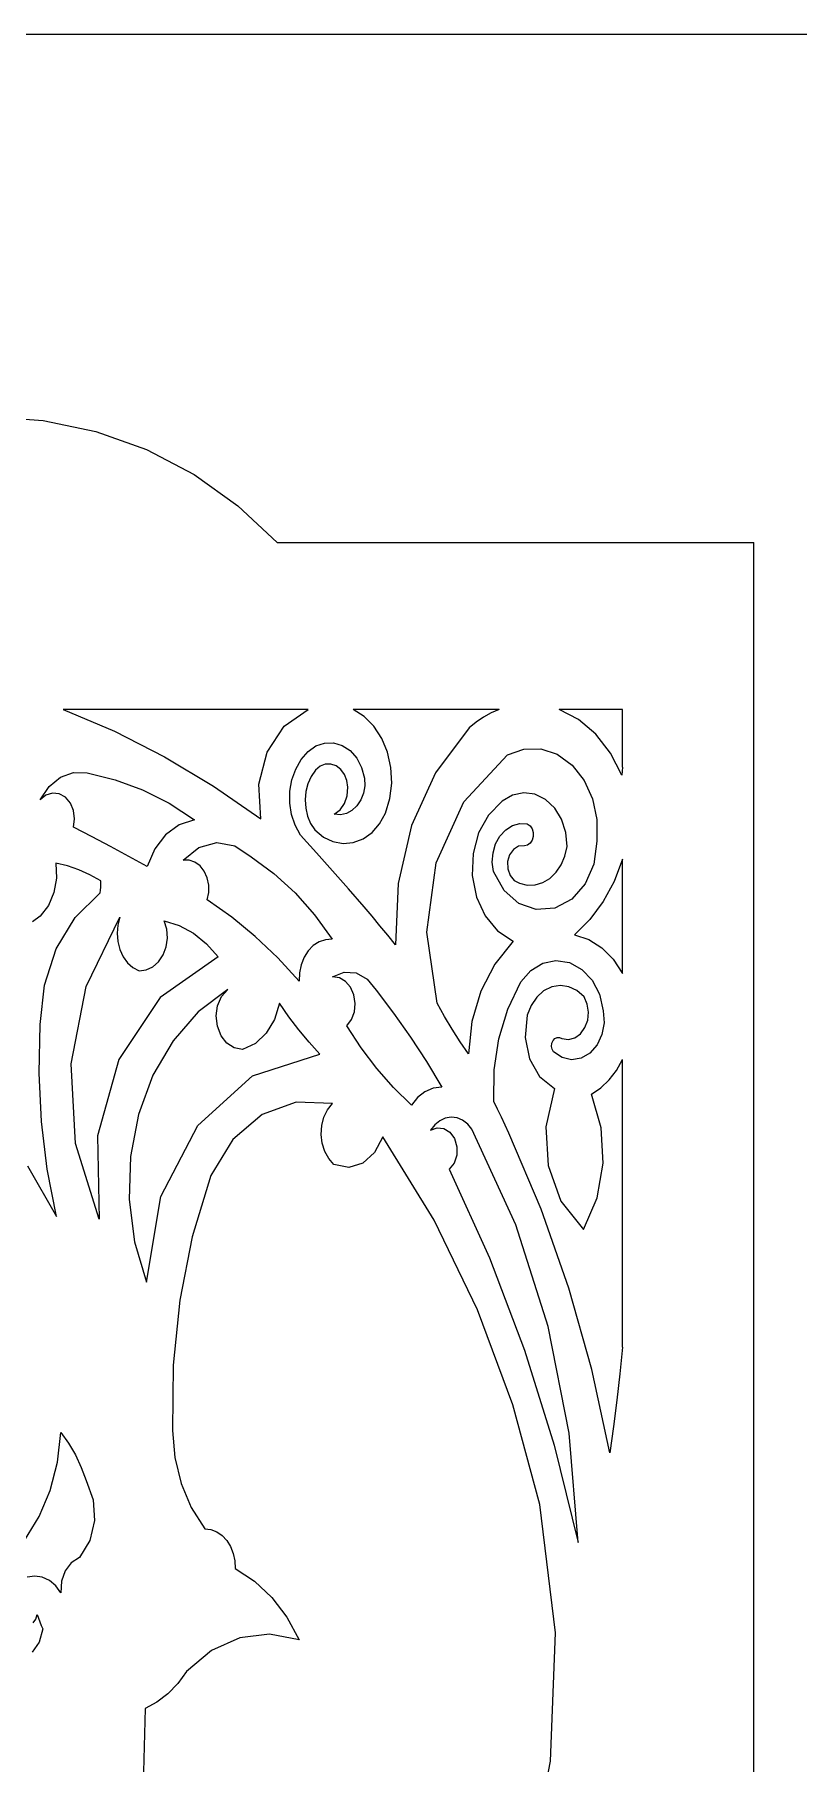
# Model space of a CAD drawing. Extents: x -250 to 250, y -180 to 180.
# Drawn here: x -192.9 to -150.4, y 83.9 to 180 of the extents above; entities that cross this region are included whole.
import ezdxf

# ---------------------------------------------------------------- set-up
doc = ezdxf.new("R2010")
doc.units = 0
doc.layers.get('0').update_dxf_attribs({"linetype": 'CONTINUOUS'})

msp = doc.modelspace()

# ---------------------------------------------------------------- linework, layer by layer
for p, q in [((250.003, 180), (-250.003, 180)), ((-195.425, 158.754), (-192.439, 158.548)), ((-192.439, 158.548), (-189.51, 157.935)), ((-189.51, 157.935), (-186.692, 156.927)), ((-186.692, 156.927), (-184.04, 155.542)), ((-184.04, 155.542), (-181.602, 153.807)), ((-181.602, 153.807), (-179.425, 151.754)), ((-179.425, 151.754), (-152.925, 151.754)), ((-152.925, -159.246), (-152.925, 151.754)), ((-191.318, 142.479), (-188.468, 141.265)), ((-177.701, 142.479), (-191.318, 142.479)), ((-179.044, 141.544), (-177.701, 142.479)), ((-174.585, 142.086), (-175.208, 142.48)), ((-167.083, 142.48), (-175.208, 142.48)), ((-167.527, 142.287), (-167.955, 142.05)), ((-167.083, 142.48), (-167.527, 142.287)), ((-162.669, 141.915), (-163.75, 142.479)), ((-160.227, 142.479), (-163.75, 142.479)), ((-160.227, 139.276), (-160.227, 142.479)), ((-179.981, 140.098), (-179.044, 141.544)), ((-174.046, 141.545), (-174.585, 142.086)), ((-173.607, 140.875), (-174.046, 141.545)), ((-168.76, 141.45), (-170.621, 138.96)), ((-168.367, 141.77), (-168.76, 141.45)), ((-167.955, 142.05), (-168.367, 141.77)), ((-161.711, 141.098), (-162.669, 141.915)), ((-188.468, 141.265), (-185.681, 139.844)), ((-177.703, 140.135), (-177.269, 140.449)), ((-177.269, 140.449), (-176.793, 140.614)), ((-176.793, 140.614), (-176.3, 140.627)), ((-176.3, 140.627), (-175.813, 140.483)), ((-175.813, 140.483), (-175.369, 140.191)), ((-173.285, 140.099), (-173.607, 140.875)), ((-160.901, 140.057), (-161.711, 141.098)), ((-185.681, 139.844), (-182.966, 138.221)), ((-180.436, 138.323), (-179.981, 140.098)), ((-178.39, 139.166), (-178.087, 139.692)), ((-178.087, 139.692), (-177.703, 140.135)), ((-176.749, 139.434), (-177.037, 139.32)), ((-176.447, 139.444), (-176.749, 139.434)), ((-176.15, 139.347), (-176.447, 139.444)), ((-175.369, 140.191), (-175.003, 139.776)), ((-175.003, 139.776), (-174.73, 139.261)), ((-173.098, 139.254), (-173.285, 140.099)), ((-169.056, 137.346), (-166.627, 139.955)), ((-166.627, 139.955), (-165.705, 140.278)), ((-165.705, 140.278), (-164.765, 140.286)), ((-164.765, 140.286), (-163.855, 139.987)), ((-163.855, 139.987), (-163.025, 139.388)), ((-163.025, 139.388), (-162.351, 138.536)), ((-160.268, 138.821), (-160.901, 140.057)), ((-192.105, 138.196), (-191.476, 138.71)), ((-191.476, 138.71), (-190.755, 138.97)), ((-190.755, 138.97), (-189.99, 138.95)), ((-189.99, 138.95), (-188.426, 138.577)), ((-188.426, 138.577), (-186.903, 138.016)), ((-178.714, 137.933), (-178.601, 138.573)), ((-178.601, 138.573), (-178.39, 139.166)), ((-177.535, 138.754), (-177.715, 138.353)), ((-177.292, 139.105), (-177.535, 138.754)), ((-177.037, 139.32), (-177.292, 139.105)), ((-175.886, 139.148), (-176.15, 139.347)), ((-175.681, 138.87), (-175.886, 139.148)), ((-175.545, 138.531), (-175.681, 138.87)), ((-175.488, 138.151), (-175.545, 138.531)), ((-174.73, 139.261), (-174.564, 138.667)), ((-174.564, 138.667), (-174.559, 138.24)), ((-173.054, 138.389), (-173.098, 139.254)), ((-170.621, 138.96), (-171.952, 136.034)), ((-162.351, 138.536), (-161.887, 137.508)), ((-160.227, 139.276), (-160.268, 138.821)), ((-192.594, 137.456), (-192.105, 138.196)), ((-192.276, 137.717), (-192.594, 137.456)), ((-191.917, 137.83), (-192.276, 137.717)), ((-191.548, 137.792), (-191.917, 137.83)), ((-191.2, 137.601), (-191.548, 137.792)), ((-190.921, 137.276), (-191.2, 137.601)), ((-186.903, 138.016), (-185.431, 137.272)), ((-182.966, 138.221), (-180.328, 136.4)), ((-180.328, 136.4), (-180.436, 138.323)), ((-178.722, 137.278), (-178.714, 137.933)), ((-177.829, 137.916), (-177.872, 137.454)), ((-177.872, 137.454), (-177.84, 136.991)), ((-177.715, 138.353), (-177.829, 137.916)), ((-175.673, 137.249), (-175.524, 137.676)), ((-175.524, 137.676), (-175.488, 138.151)), ((-174.779, 137.45), (-174.996, 137.121)), ((-174.632, 137.829), (-174.779, 137.45)), ((-174.559, 138.24), (-174.632, 137.829)), ((-173.395, 136.709), (-173.154, 137.531)), ((-173.154, 137.531), (-173.054, 138.389)), ((-166.337, 137.715), (-166.914, 137.379)), ((-165.721, 137.845), (-166.337, 137.715)), ((-165.099, 137.765), (-165.721, 137.845)), ((-164.507, 137.475), (-165.099, 137.765)), ((-163.998, 136.995), (-164.507, 137.475)), ((-161.887, 137.508), (-161.651, 136.364)), ((-190.746, 136.866), (-190.921, 137.276)), ((-190.685, 136.407), (-190.746, 136.866)), ((-185.431, 137.272), (-184.021, 136.348)), ((-178.624, 136.64), (-178.722, 137.278)), ((-178.426, 136.041), (-178.624, 136.64)), ((-177.84, 136.991), (-177.737, 136.549)), ((-177.737, 136.549), (-177.567, 136.142)), ((-176.247, 136.658), (-175.919, 136.899)), ((-175.907, 136.629), (-176.247, 136.658)), ((-175.919, 136.899), (-175.673, 137.249)), ((-175.577, 136.7), (-175.907, 136.629)), ((-175.268, 136.866), (-175.577, 136.7)), ((-174.996, 137.121), (-175.268, 136.866)), ((-173.728, 136.123), (-173.395, 136.709)), ((-170.581, 133.947), (-169.056, 137.346)), ((-167.676, 136.606), (-168.225, 135.615)), ((-166.914, 137.379), (-167.676, 136.606)), ((-163.617, 136.373), (-163.998, 136.995)), ((-190.748, 135.936), (-190.685, 136.407)), ((-189.717, 135.406), (-190.748, 135.936)), ((-184.875, 136.063), (-185.623, 135.508)), ((-184.021, 136.348), (-184.875, 136.063)), ((-178.133, 135.498), (-178.426, 136.041)), ((-177.567, 136.142), (-177.334, 135.782)), ((-177.334, 135.782), (-176.854, 135.387)), ((-174.643, 135.297), (-174.15, 135.647)), ((-174.15, 135.647), (-173.728, 136.123)), ((-171.952, 136.034), (-172.706, 132.801)), ((-168.225, 135.615), (-168.534, 134.472)), ((-167.041, 135.438), (-166.722, 135.787)), ((-166.722, 135.787), (-166.349, 136.022)), ((-166.349, 136.022), (-165.942, 136.135)), ((-165.942, 136.135), (-165.519, 136.116)), ((-165.519, 136.116), (-165.365, 136.009)), ((-165.365, 136.009), (-165.253, 135.846)), ((-165.253, 135.846), (-165.193, 135.645)), ((-165.193, 135.645), (-165.191, 135.423)), ((-163.38, 135.647), (-163.617, 136.373)), ((-163.304, 134.854), (-163.38, 135.647)), ((-161.651, 136.364), (-161.663, 135.163)), ((-188.689, 134.864), (-189.717, 135.406)), ((-187.666, 134.311), (-188.689, 134.864)), ((-186.226, 134.724), (-186.646, 133.746)), ((-185.623, 135.508), (-186.226, 134.724)), ((-184.656, 134.107), (-183.776, 134.811)), ((-183.776, 134.811), (-182.785, 135.079)), ((-182.785, 135.079), (-181.781, 134.906)), ((-181.781, 134.906), (-180.862, 134.287)), ((-177.242, 134.506), (-178.133, 135.498)), ((-176.854, 135.387), (-176.324, 135.135)), ((-176.324, 135.135), (-175.763, 135.033)), ((-175.763, 135.033), (-175.192, 135.087)), ((-175.192, 135.087), (-174.643, 135.297)), ((-167.425, 134.509), (-167.281, 135.001)), ((-167.281, 135.001), (-167.041, 135.438)), ((-166.29, 134.7), (-166.502, 134.407)), ((-166.008, 134.875), (-166.29, 134.7)), ((-165.683, 134.906), (-166.008, 134.875)), ((-165.51, 134.943), (-165.683, 134.906)), ((-165.361, 135.051), (-165.51, 134.943)), ((-165.251, 135.215), (-165.361, 135.051)), ((-165.191, 135.423), (-165.251, 135.215)), ((-163.426, 134.323), (-163.304, 134.854)), ((-161.663, 135.163), (-161.828, 133.888)), ((-191.733, 133.926), (-191.699, 133.101)), ((-191.084, 133.781), (-191.733, 133.926)), ((-190.449, 133.569), (-191.084, 133.781)), ((-186.646, 133.746), (-187.666, 134.311)), ((-184.319, 134.107), (-184.656, 134.107)), ((-183.999, 133.998), (-184.319, 134.107)), ((-183.712, 133.789), (-183.999, 133.998)), ((-183.475, 133.488), (-183.712, 133.789)), ((-180.862, 134.287), (-179.601, 133.365)), ((-176.353, 133.51), (-177.242, 134.506)), ((-171.103, 130.101), (-170.581, 133.947)), ((-168.534, 134.472), (-168.577, 133.243)), ((-167.468, 133.989), (-167.425, 134.509)), ((-167.406, 133.463), (-167.468, 133.989)), ((-166.502, 134.407), (-166.615, 134.023)), ((-166.615, 134.023), (-166.603, 133.614)), ((-166.603, 133.614), (-166.475, 133.253)), ((-163.914, 133.426), (-163.632, 133.842)), ((-163.632, 133.842), (-163.426, 134.323)), ((-161.828, 133.888), (-162.307, 132.784)), ((-160.226, 134.16), (-160.69, 132.922)), ((-160.226, 127.792), (-160.226, 134.16)), ((-191.699, 133.101), (-191.84, 132.308)), ((-189.83, 133.291), (-190.449, 133.569)), ((-189.23, 132.948), (-189.83, 133.291)), ((-189.224, 132.779), (-189.23, 132.948)), ((-189.229, 132.61), (-189.224, 132.779)), ((-183.309, 133.119), (-183.475, 133.488)), ((-183.227, 132.715), (-183.309, 133.119)), ((-183.231, 132.299), (-183.227, 132.715)), ((-179.601, 133.365), (-178.426, 132.287)), ((-175.468, 132.51), (-176.353, 133.51)), ((-172.706, 132.801), (-172.842, 129.39)), ((-168.577, 133.243), (-168.343, 132.048)), ((-166.805, 132.415), (-167.406, 133.463)), ((-166.475, 133.253), (-166.251, 132.976)), ((-166.251, 132.976), (-165.95, 132.819)), ((-165.95, 132.819), (-165.518, 132.715)), ((-165.518, 132.715), (-165.083, 132.727)), ((-165.083, 132.727), (-164.66, 132.852)), ((-164.66, 132.852), (-164.263, 133.089)), ((-164.263, 133.089), (-163.914, 133.426)), ((-162.307, 132.784), (-163.047, 131.936)), ((-160.69, 132.922), (-161.297, 131.796)), ((-191.84, 132.308), (-192.142, 131.59)), ((-190.662, 130.914), (-189.271, 132.278)), ((-189.271, 132.278), (-189.245, 132.443)), ((-189.245, 132.443), (-189.229, 132.61)), ((-183.323, 131.892), (-183.231, 132.299)), ((-181.953, 130.928), (-183.323, 131.892)), ((-178.426, 132.287), (-177.346, 131.063)), ((-174.585, 131.505), (-175.468, 132.51)), ((-168.343, 132.048), (-167.86, 131.004)), ((-165.983, 131.696), (-166.805, 132.415)), ((-165.02, 131.352), (-165.983, 131.696)), ((-163.047, 131.936), (-163.993, 131.43)), ((-161.297, 131.796), (-162.036, 130.802)), ((-192.594, 130.989), (-193.017, 130.682)), ((-192.142, 131.59), (-192.594, 130.989)), ((-191.708, 129.175), (-190.662, 130.914)), ((-190.044, 127.073), (-188.164, 130.938)), ((-188.164, 130.938), (-188.283, 130.497)), ((-185.565, 130.263), (-185.703, 130.732)), ((-185.703, 130.732), (-184.863, 130.466)), ((-180.639, 129.853), (-181.953, 130.928)), ((-177.346, 131.063), (-176.369, 129.702)), ((-174.145, 130.982), (-174.585, 131.505)), ((-173.708, 130.455), (-174.145, 130.982)), ((-167.86, 131.004), (-167.167, 130.168)), ((-163.993, 131.43), (-165.02, 131.352)), ((-162.036, 130.802), (-162.894, 129.959)), ((-188.283, 130.497), (-188.325, 130.04)), ((-188.325, 130.04), (-188.288, 129.581)), ((-185.594, 129.289), (-185.529, 129.774)), ((-185.529, 129.774), (-185.565, 130.263)), ((-184.863, 130.466), (-184.074, 130.035)), ((-184.074, 130.035), (-183.351, 129.451)), ((-179.385, 128.67), (-180.639, 129.853)), ((-173.273, 129.924), (-173.708, 130.455)), ((-172.842, 129.39), (-173.273, 129.924)), ((-170.527, 126.152), (-171.103, 130.101)), ((-167.167, 130.168), (-166.298, 129.599)), ((-162.894, 129.959), (-162.102, 129.69)), ((-192.367, 127.159), (-191.708, 129.175)), ((-188.288, 129.581), (-188.174, 129.138)), ((-188.174, 129.138), (-187.987, 128.736)), ((-186.015, 128.451), (-185.76, 128.835)), ((-185.76, 128.835), (-185.594, 129.289)), ((-183.351, 129.451), (-182.708, 128.722)), ((-177.7, 129.061), (-177.93, 128.7)), ((-177.414, 129.354), (-177.7, 129.061)), ((-177.09, 129.562), (-177.414, 129.354)), ((-176.738, 129.68), (-177.09, 129.562)), ((-176.369, 129.702), (-176.738, 129.68)), ((-166.298, 129.599), (-167.327, 128.321)), ((-162.102, 129.69), (-161.379, 129.227)), ((-161.379, 129.227), (-160.746, 128.589)), ((-187.987, 128.736), (-187.738, 128.397)), ((-187.738, 128.397), (-187.439, 128.132)), ((-187.439, 128.132), (-187.097, 127.95)), ((-187.097, 127.95), (-186.701, 127.997)), ((-186.701, 127.997), (-186.334, 128.167)), ((-186.334, 128.167), (-186.015, 128.451)), ((-182.708, 128.722), (-185.936, 126.47)), ((-178.195, 127.383), (-179.385, 128.67)), ((-178.182, 127.846), (-178.195, 127.383)), ((-178.092, 128.289), (-178.182, 127.846)), ((-177.93, 128.7), (-178.092, 128.289)), ((-176.349, 127.615), (-175.692, 127.881)), ((-175.692, 127.881), (-175.024, 127.832)), ((-167.327, 128.321), (-168.102, 126.811)), ((-165.888, 127.332), (-165.328, 127.97)), ((-165.328, 127.97), (-164.66, 128.374)), ((-164.66, 128.374), (-163.929, 128.526)), ((-163.929, 128.526), (-163.178, 128.408)), ((-163.178, 128.408), (-162.486, 128.024)), ((-162.486, 128.024), (-161.921, 127.422)), ((-160.746, 128.589), (-160.226, 127.792)), ((-192.594, 124.961), (-192.367, 127.159)), ((-190.877, 122.77), (-190.044, 127.073)), ((-182.175, 126.919), (-183.813, 125.674)), ((-182.515, 126.516), (-182.175, 126.919)), ((-175.967, 127.557), (-176.349, 127.615)), ((-175.625, 127.358), (-175.967, 127.557)), ((-175.348, 127.037), (-175.625, 127.358)), ((-175.16, 126.614), (-175.348, 127.037)), ((-175.024, 127.832), (-174.413, 127.487)), ((-174.413, 127.487), (-173.929, 126.868)), ((-166.606, 125.812), (-165.888, 127.332)), ((-164.16, 127.057), (-164.61, 126.832)), ((-163.68, 127.136), (-164.16, 127.057)), ((-163.205, 127.066), (-163.68, 127.136)), ((-162.759, 126.854), (-163.205, 127.066)), ((-161.921, 127.422), (-161.513, 126.644)), ((-185.936, 126.47), (-188.234, 123.021)), ((-182.814, 125.446), (-182.732, 126.011)), ((-182.732, 126.011), (-182.515, 126.516)), ((-179.303, 126.147), (-179.576, 125.242)), ((-178.77, 125.4), (-179.303, 126.147)), ((-175.085, 126.139), (-175.16, 126.614)), ((-175.131, 125.67), (-175.085, 126.139)), ((-173.929, 126.868), (-172.951, 125.593)), ((-170.124, 125.417), (-170.527, 126.152)), ((-168.102, 126.811), (-168.599, 125.126)), ((-165.306, 126.023), (-165.519, 125.477)), ((-164.998, 126.481), (-165.306, 126.023)), ((-164.61, 126.832), (-164.998, 126.481)), ((-162.36, 126.508), (-162.759, 126.854)), ((-162.185, 126.103), (-162.36, 126.508)), ((-162.117, 125.66), (-162.185, 126.103)), ((-161.513, 126.644), (-161.294, 125.734)), ((-192.66, 122.264), (-192.594, 124.961)), ((-183.813, 125.674), (-185.211, 124.065)), ((-182.75, 124.864), (-182.814, 125.446)), ((-179.576, 125.242), (-180.03, 124.484)), ((-178.216, 124.678), (-178.77, 125.4)), ((-175.549, 124.884), (-175.288, 125.24)), ((-175.288, 125.24), (-175.131, 125.67)), ((-172.951, 125.593), (-172.015, 124.27)), ((-169.701, 124.7), (-170.124, 125.417)), ((-168.599, 125.126), (-168.795, 123.326)), ((-167.1, 124.172), (-166.606, 125.812)), ((-165.519, 125.477), (-165.643, 124.236)), ((-162.313, 124.794), (-162.16, 125.212)), ((-162.16, 125.212), (-162.117, 125.66)), ((-161.252, 125.055), (-161.372, 124.406)), ((-161.294, 125.734), (-161.252, 125.055)), ((-185.211, 124.065), (-186.331, 122.143)), ((-182.543, 124.337), (-182.75, 124.864)), ((-182.222, 123.928), (-182.543, 124.337)), ((-180.03, 124.484), (-180.634, 123.913)), ((-177.641, 123.982), (-178.216, 124.678)), ((-174.748, 123.664), (-175.549, 124.884)), ((-172.015, 124.27), (-171.124, 122.9)), ((-169.258, 124.003), (-169.701, 124.7)), ((-168.795, 123.326), (-169.258, 124.003)), ((-167.362, 122.45), (-167.1, 124.172)), ((-165.643, 124.236), (-165.402, 123.064)), ((-164.154, 123.921), (-164.088, 124.075)), ((-164.088, 124.075), (-163.983, 124.191)), ((-163.983, 124.191), (-163.857, 124.25)), ((-163.857, 124.25), (-163.721, 124.25)), ((-163.721, 124.25), (-163.591, 124.188)), ((-163.591, 124.188), (-163.226, 124.14)), ((-163.226, 124.14), (-162.875, 124.233)), ((-162.875, 124.233), (-162.562, 124.454)), ((-162.562, 124.454), (-162.313, 124.794)), ((-161.372, 124.406), (-161.639, 123.831)), ((-181.816, 123.664), (-182.222, 123.928)), ((-181.354, 123.57), (-181.816, 123.664)), ((-180.634, 123.913), (-181.354, 123.57)), ((-180.8, 122.103), (-177.047, 123.313)), ((-177.047, 123.313), (-177.641, 123.982)), ((-173.88, 122.52), (-174.748, 123.664)), ((-165.402, 123.064), (-164.84, 122.081)), ((-164.171, 123.752), (-164.154, 123.921)), ((-164.14, 123.587), (-164.171, 123.752)), ((-164.063, 123.442), (-164.14, 123.587)), ((-163.583, 123.125), (-164.063, 123.442)), ((-163.06, 123.007), (-163.583, 123.125)), ((-162.534, 123.09), (-163.06, 123.007)), ((-162.041, 123.373), (-162.534, 123.09)), ((-161.639, 123.831), (-162.041, 123.373)), ((-192.53, 119.577), (-192.66, 122.264)), ((-190.64, 118.352), (-190.877, 122.77)), ((-188.234, 123.021), (-189.42, 118.778)), ((-186.331, 122.143), (-187.137, 119.961)), ((-183.842, 119.345), (-180.8, 122.103)), ((-172.95, 121.457), (-173.88, 122.52)), ((-171.124, 122.9), (-170.278, 121.484)), ((-167.382, 120.684), (-167.362, 122.45)), ((-164.84, 122.081), (-164.002, 121.407)), ((-160.963, 121.881), (-160.559, 122.411)), ((-160.559, 122.411), (-160.227, 123.019)), ((-160.227, 107.02), (-160.227, 123.019)), ((-171.96, 120.479), (-172.95, 121.457)), ((-171.213, 121.229), (-171.618, 120.91)), ((-170.76, 121.423), (-171.213, 121.229)), ((-170.278, 121.484), (-170.76, 121.423)), ((-164.002, 121.407), (-164.49, 119.27)), ((-161.95, 121.097), (-161.43, 121.44)), ((-161.43, 121.44), (-160.963, 121.881)), ((-178.364, 120.653), (-180.254, 119.954)), ((-176.349, 120.581), (-178.364, 120.653)), ((-176.824, 119.811), (-176.624, 120.228)), ((-176.624, 120.228), (-176.349, 120.581)), ((-171.618, 120.91), (-171.96, 120.479)), ((-167.168, 120.25), (-167.382, 120.684)), ((-166.957, 119.814), (-167.168, 120.25)), ((-161.408, 119.214), (-161.95, 121.097)), ((-192.207, 116.915), (-192.53, 119.577)), ((-187.137, 119.961), (-187.584, 117.623)), ((-185.897, 115.401), (-183.842, 119.345)), ((-180.254, 119.954), (-181.883, 118.564)), ((-176.978, 118.856), (-176.945, 119.348)), ((-176.945, 119.348), (-176.824, 119.811)), ((-170.663, 119.387), (-170.893, 119.088)), ((-170.893, 119.088), (-170.524, 119.229)), ((-170.389, 119.612), (-170.663, 119.387)), ((-170.524, 119.229), (-170.152, 119.189)), ((-170.083, 119.756), (-170.389, 119.612)), ((-170.152, 119.189), (-169.817, 118.981)), ((-169.754, 119.81), (-170.083, 119.756)), ((-169.424, 119.771), (-169.754, 119.81)), ((-169.114, 119.641), (-169.424, 119.771)), ((-168.834, 119.429), (-169.114, 119.641)), ((-168.596, 119.139), (-168.834, 119.429)), ((-166.749, 119.375), (-166.957, 119.814)), ((-166.545, 118.933), (-166.749, 119.375)), ((-164.49, 119.27), (-164.358, 117.118)), ((-161.308, 117.254), (-161.408, 119.214)), ((-189.312, 114.141), (-190.64, 118.352)), ((-189.42, 118.778), (-189.312, 114.141)), ((-181.883, 118.564), (-183.118, 116.563)), ((-176.921, 118.367), (-176.978, 118.856)), ((-176.778, 117.914), (-176.921, 118.367)), ((-173.559, 118.727), (-174.006, 117.843)), ((-170.706, 114.094), (-173.559, 118.727)), ((-169.817, 118.981), (-169.559, 118.619)), ((-169.559, 118.619), (-169.429, 118.163)), ((-166.166, 113.827), (-168.596, 119.139)), ((-164.744, 114.698), (-166.545, 118.933)), ((-187.584, 117.623), (-187.655, 115.243)), ((-176.558, 117.513), (-176.778, 117.914)), ((-176.267, 117.181), (-176.558, 117.513)), ((-174.006, 117.843), (-174.662, 117.259)), ((-169.592, 117.264), (-169.867, 116.923)), ((-169.443, 117.694), (-169.592, 117.264)), ((-169.429, 118.163), (-169.443, 117.694)), ((-193.306, 117.11), (-191.692, 114.296)), ((-191.692, 114.296), (-192.207, 116.915)), ((-183.118, 116.563), (-184.142, 113.155)), ((-175.444, 117.022), (-176.267, 117.181)), ((-174.662, 117.259), (-175.444, 117.022)), ((-169.867, 116.923), (-167.626, 111.988)), ((-164.358, 117.118), (-163.649, 115.152)), ((-161.641, 115.334), (-161.308, 117.254)), ((-186.687, 110.638), (-185.897, 115.401)), ((-187.655, 115.243), (-187.356, 112.891)), ((-163.203, 110.311), (-164.744, 114.698)), ((-163.649, 115.152), (-162.402, 113.575)), ((-162.402, 113.575), (-161.641, 115.334)), ((-168.285, 109.109), (-170.706, 114.094)), ((-164.357, 108.17), (-166.166, 113.827)), ((-187.356, 112.891), (-186.687, 110.638)), ((-184.142, 113.155), (-184.842, 109.634)), ((-167.626, 111.988), (-165.678, 106.869)), ((-184.842, 109.634), (-185.214, 106.035)), ((-161.928, 105.791), (-163.203, 110.311)), ((-166.317, 103.819), (-168.285, 109.109)), ((-163.191, 102.253), (-164.357, 108.17)), ((-165.678, 106.869), (-164.03, 101.586)), ((-160.227, 107.02), (-160.378, 105.55)), ((-185.214, 106.035), (-185.251, 102.394)), ((-160.925, 101.157), (-161.928, 105.791)), ((-160.378, 105.55), (-160.545, 104.083)), ((-164.822, 98.272), (-166.317, 103.819)), ((-160.545, 104.083), (-160.727, 102.618)), ((-191.635, 100.64), (-191.445, 102.291)), ((-191.445, 102.291), (-191.019, 101.688)), ((-185.251, 102.394), (-185.113, 100.886)), ((-162.689, 96.159), (-163.191, 102.253)), ((-160.727, 102.618), (-160.925, 101.157)), ((-191.019, 101.688), (-190.643, 101.037)), ((-190.643, 101.037), (-190.319, 100.343)), ((-164.03, 101.586), (-162.689, 96.159)), ((-192.044, 99.067), (-191.635, 100.64)), ((-190.319, 100.343), (-190.051, 99.611)), ((-185.113, 100.886), (-184.759, 99.449)), ((-192.662, 97.605), (-192.044, 99.067)), ((-190.051, 99.611), (-189.647, 98.535)), ((-184.759, 99.449), (-184.199, 98.119)), ((-189.647, 98.535), (-189.581, 97.384)), ((-184.199, 98.119), (-183.446, 96.932)), ((-163.948, 91.147), (-164.822, 98.272)), ((-193.476, 96.288), (-192.662, 97.605)), ((-189.581, 97.384), (-189.842, 96.278)), ((-189.842, 96.278), (-190.42, 95.335)), ((-183.446, 96.932), (-183.106, 96.889)), ((-183.106, 96.889), (-182.783, 96.762)), ((-182.783, 96.762), (-182.487, 96.556)), ((-182.487, 96.556), (-182.227, 96.277)), ((-182.227, 96.277), (-182.017, 95.938)), ((-190.42, 95.335), (-190.876, 95.046)), ((-182.017, 95.938), (-181.868, 95.557)), ((-181.868, 95.557), (-181.782, 95.145)), ((-192.902, 94.295), (-193.323, 94.233)), ((-192.48, 94.233), (-192.902, 94.295)), ((-192.087, 94.053), (-192.48, 94.233)), ((-191.216, 94.59), (-191.415, 94.018)), ((-190.876, 95.046), (-191.216, 94.59)), ((-181.782, 95.145), (-181.764, 94.717)), ((-181.764, 94.717), (-180.685, 94.014)), ((-191.737, 93.764), (-192.087, 94.053)), ((-191.445, 93.377), (-191.737, 93.764)), ((-191.415, 94.018), (-191.445, 93.377)), ((-180.685, 94.014), (-179.718, 93.105)), ((-179.718, 93.105), (-178.882, 92.01)), ((-192.995, 91.697), (-192.846, 91.903)), ((-192.846, 91.903), (-192.758, 92.166)), ((-192.758, 92.166), (-192.691, 91.961)), ((-192.691, 91.961), (-192.617, 91.759)), ((-192.45, 91.368), (-192.657, 90.636)), ((-192.617, 91.759), (-192.537, 91.561)), ((-192.537, 91.561), (-192.45, 91.368)), ((-178.882, 92.01), (-178.195, 90.749)), ((-192.657, 90.636), (-193.05, 90.071)), ((-181.508, 90.861), (-183.071, 90.166)), ((-179.858, 91.063), (-181.508, 90.861)), ((-178.195, 90.749), (-179.858, 91.063)), ((-164.221, 84.018), (-163.948, 91.147)), ((-183.071, 90.166), (-184.472, 88.998)), ((-184.472, 88.998), (-184.948, 88.323)), ((-185.496, 87.748), (-186.106, 87.283)), ((-184.948, 88.323), (-185.496, 87.748)), ((-186.769, 86.936), (-186.846, 83.413)), ((-186.106, 87.283), (-186.769, 86.936)), ((-165.615, 77.098), (-164.221, 84.018))]:
    msp.add_line(p, q)

doc.saveas('drawing.dxf')
